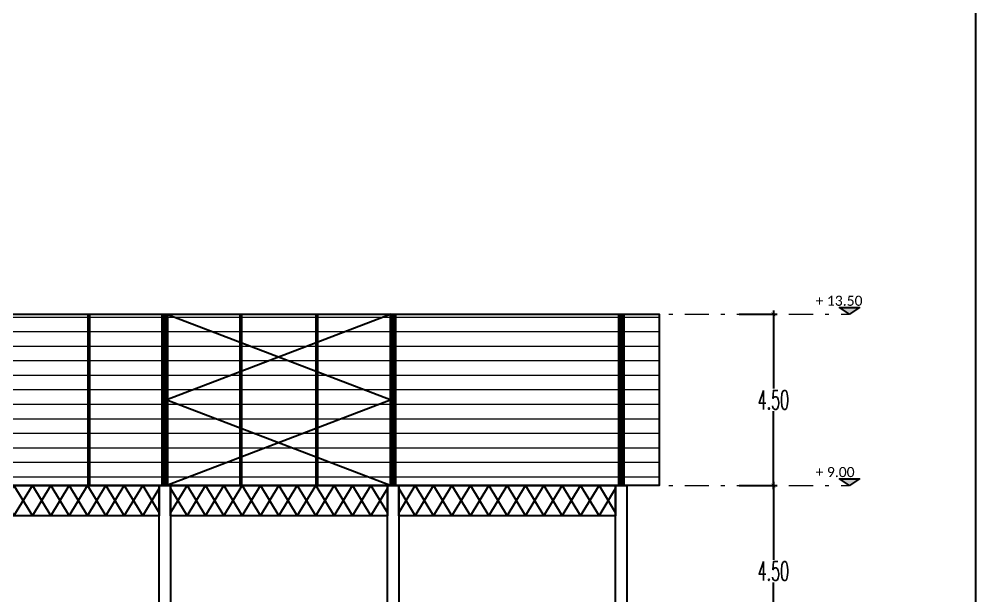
# Model space of a CAD drawing. Header units: millimetres. Extents: x 2175 to 3376, y 1504 to 1740.
# Drawn here: x 3350.92 to 3376.07, y 1619.93 to 1635.08 of the extents above; entities that cross this region are included whole.
import ezdxf

# ---------------------------------------------------------------- set-up
doc = ezdxf.new("R2010")
doc.units = ezdxf.units.MM
doc.linetypes.add('DASHDOT2', pattern=[12.7, 6.35, -3.175, 0, -3.175])
doc.linetypes.add('DASHED', pattern=[19.05, 12.7, -6.35])
for name, color, linetype in [('Atap', 3, 'Continuous'), ('dinding baru', 142, 'Continuous'), ('GR', 7, 'Continuous'), ('HELP', 251, 'Continuous'), ('KOP TEKS', 1, 'Continuous'), ('SUNGAI', 150, 'Continuous'), ('TEXT', 7, 'Continuous'), ('WF 150', 5, 'Continuous')]:
    doc.layers.add(name, color=color, linetype=linetype)
doc.layers.add('Garis Dim', color=131, linetype='DASHED', lineweight=9)
doc.layers.add('HAT', color=8, linetype='Continuous', lineweight=9)
doc.styles.add('-DIM2', font='simplex.shx', dxfattribs={"width": 0.55})
doc.styles.get("Standard").update_dxf_attribs({"font": 'arial.ttf'})
doc.dimstyles.new('DIMENSI MUSHOLLAH', dxfattribs={"dimtxt": 0.5, "dimasz": 0.1, "dimexe": 0.1, "dimexo": 0.1, "dimgap": 0.05, "dimtad": 0, "dimtih": 1, "dimtoh": 1, "dimzin": 0, "dimdsep": 46, "dimtxsty": '-DIM2', "dimblk": 'ARCHTICK', "dimcen": 0.3, "dimdle": 0.1, "dimclrd": 1, "dimclre": 1, "dimclrt": 2, "dimadec": 0, "dimazin": 0, "dimtfac": 1, "dimtix": 1, "dimtofl": 0, "dimtmove": 0, "dimatfit": 3, "dimldrblk": 'ARCHTICK', "dimfxl": 1, "dimtolj": 1, "dimtzin": 0, "dimarcsym": 0})

# ---------------------------------------------------------------- blocks, each defined once
blk = doc.blocks.new('_ArchTick')
at = {"color": 0, "linetype": 'ByBlock', "const_width": 0.15}
blk.add_lwpolyline([(-0.5, -0.5), (0.5, 0.5)], dxfattribs=at)
blk = doc.blocks.new('*D769')
at = {"layer": 'Defpoints', "color": 0, "transparency": 16777216}
for p in [(3369.748, 1622.831), (3370.748, 1622.831), (3369.748, 1618.331)]:
    blk.add_point(p, dxfattribs=at)
at = {"layer": 'dinding baru', "color": 1, "linetype": 'Continuous', "lineweight": -2, "transparency": 16777216}
for p, q in [((3369.848, 1622.831), (3370.848, 1622.831)), ((3369.848, 1618.331), (3370.848, 1618.331))]:
    blk.add_line(p, q, dxfattribs=at)
at = {"layer": 'dinding baru', "color": 1, "lineweight": -2, "transparency": 16777216}
for p, q in [((3370.748, 1622.931), (3370.748, 1620.881)), ((3370.748, 1618.231), (3370.748, 1620.281))]:
    blk.add_line(p, q, dxfattribs=at)
at = {"layer": 'dinding baru', "color": 1, "lineweight": -2, "transparency": 16777216, "xscale": 0.1, "yscale": 0.1, "zscale": 0.1}
for p, rotation in [((3370.748, 1622.831), 90), ((3370.748, 1618.331), 270)]:
    blk.add_blockref('_ArchTick', p, dxfattribs=dict(at, rotation=rotation))
at = {"layer": 'dinding baru', "color": 2, "lineweight": 0, "transparency": 16777216, "insert": (3370.748, 1620.581), "char_height": 0.5, "attachment_point": 5, "style": '-DIM2'}
blk.add_mtext('\\A1;4.50', dxfattribs=at)
blk = doc.blocks.new('*D770')
at = {"layer": 'Defpoints', "color": 0, "transparency": 16777216}
for p in [(3369.748, 1627.331), (3369.748, 1622.831), (3370.748, 1622.831)]:
    blk.add_point(p, dxfattribs=at)
at = {"layer": 'dinding baru', "color": 1, "linetype": 'Continuous', "lineweight": -2, "transparency": 16777216}
for p, q in [((3369.848, 1627.331), (3370.848, 1627.331)), ((3369.848, 1622.831), (3370.848, 1622.831))]:
    blk.add_line(p, q, dxfattribs=at)
at = {"layer": 'dinding baru', "color": 1, "lineweight": -2, "transparency": 16777216}
for p, q in [((3370.748, 1627.431), (3370.748, 1625.381)), ((3370.748, 1622.731), (3370.748, 1624.781))]:
    blk.add_line(p, q, dxfattribs=at)
at = {"layer": 'dinding baru', "color": 1, "lineweight": -2, "transparency": 16777216, "xscale": 0.1, "yscale": 0.1, "zscale": 0.1}
for p, rotation in [((3370.748, 1627.331), 90), ((3370.748, 1622.831), 270)]:
    blk.add_blockref('_ArchTick', p, dxfattribs=dict(at, rotation=rotation))
at = {"layer": 'dinding baru', "color": 2, "lineweight": 0, "transparency": 16777216, "insert": (3370.748, 1625.081), "char_height": 0.5, "attachment_point": 5, "style": '-DIM2'}
blk.add_mtext('\\A1;4.50', dxfattribs=at)

msp = doc.modelspace()

# ---------------------------------------------------------------- hatches: boundary and pattern name
at = {"layer": 'HAT', "lineweight": 0, "ltscale": 0.3, "true_color": 0x939598}
h = msp.add_hatch(dxfattribs=at)
h.set_pattern_fill('LINE', color=252, scale=0.12)
h.set_pattern_definition([(0, (-9457.1528, 2275.71535), (0, 0.381), [])])
h.paths.add_polyline_path([(3245.748, 1627.331), (3367.748, 1627.331), (3367.748, 1622.831), (3245.748, 1622.831)])
at = {"layer": 'TEXT'}
h = msp.add_hatch(color=256, dxfattribs=at)
h.dxf.hatch_style = 1
h.paths.add_polyline_path([(3372.748, 1627.331), (3372.486, 1627.506), (3373.01, 1627.506)])
h = msp.add_hatch(color=256, dxfattribs=at)
h.dxf.hatch_style = 1
h.paths.add_polyline_path([(3372.748, 1622.831), (3372.486, 1623.006), (3373.01, 1623.006)])

# ---------------------------------------------------------------- linework, layer by layer
at = {"color": 1, "lineweight": 50}
for p, q in [((3352.748, 1627.331), (3352.748, 1622.831)), ((3354.748, 1627.331), (3354.748, 1622.831)), ((3354.748, 1627.331), (3354.748, 1622.831)), ((3356.748, 1627.331), (3356.748, 1622.831)), ((3358.748, 1627.331), (3358.748, 1622.831)), ((3360.748, 1627.331), (3360.748, 1622.831)), ((3360.748, 1627.331), (3360.748, 1622.831)), ((3366.748, 1627.331), (3366.748, 1622.831)), ((3366.748, 1627.331), (3366.748, 1622.831))]:
    msp.add_line(p, q, dxfattribs=at)
for points in [[(3348.897, 1622.75), (3349.331, 1622.031), (3349.815, 1622.831), (3350.298, 1622.031), (3350.781, 1622.831), (3351.265, 1622.031), (3351.748, 1622.831), (3352.231, 1622.031), (3352.715, 1622.831), (3353.198, 1622.031), (3353.681, 1622.831), (3354.165, 1622.031), (3354.599, 1622.75)], [(3348.897, 1622.113), (3349.331, 1622.831), (3349.815, 1622.031), (3350.298, 1622.831), (3350.781, 1622.031), (3351.265, 1622.831), (3351.748, 1622.031), (3352.231, 1622.831), (3352.715, 1622.031), (3353.198, 1622.831), (3353.681, 1622.031), (3354.165, 1622.831), (3354.598, 1622.113)], [(3348.897, 1622.75), (3349.331, 1622.031), (3349.815, 1622.831), (3350.298, 1622.031), (3350.781, 1622.831), (3351.265, 1622.031), (3351.748, 1622.831), (3352.231, 1622.031), (3352.715, 1622.831), (3353.198, 1622.031), (3353.681, 1622.831), (3354.165, 1622.031), (3354.599, 1622.75)], [(3348.897, 1622.113), (3349.331, 1622.831), (3349.815, 1622.031), (3350.298, 1622.831), (3350.781, 1622.031), (3351.265, 1622.831), (3351.748, 1622.031), (3352.231, 1622.831), (3352.715, 1622.031), (3353.198, 1622.831), (3353.681, 1622.031), (3354.165, 1622.831), (3354.598, 1622.113)], [(3354.897, 1622.75), (3355.331, 1622.031), (3355.815, 1622.831), (3356.298, 1622.031), (3356.781, 1622.831), (3357.265, 1622.031), (3357.748, 1622.831), (3358.231, 1622.031), (3358.715, 1622.831), (3359.198, 1622.031), (3359.681, 1622.831), (3360.165, 1622.031), (3360.599, 1622.75)], [(3354.897, 1622.113), (3355.331, 1622.831), (3355.815, 1622.031), (3356.298, 1622.831), (3356.781, 1622.031), (3357.265, 1622.831), (3357.748, 1622.031), (3358.231, 1622.831), (3358.715, 1622.031), (3359.198, 1622.831), (3359.681, 1622.031), (3360.165, 1622.831), (3360.598, 1622.113)], [(3354.897, 1622.75), (3355.331, 1622.031), (3355.815, 1622.831), (3356.298, 1622.031), (3356.781, 1622.831), (3357.265, 1622.031), (3357.748, 1622.831), (3358.231, 1622.031), (3358.715, 1622.831), (3359.198, 1622.031), (3359.681, 1622.831), (3360.165, 1622.031), (3360.599, 1622.75)], [(3354.897, 1622.113), (3355.331, 1622.831), (3355.815, 1622.031), (3356.298, 1622.831), (3356.781, 1622.031), (3357.265, 1622.831), (3357.748, 1622.031), (3358.231, 1622.831), (3358.715, 1622.031), (3359.198, 1622.831), (3359.681, 1622.031), (3360.165, 1622.831), (3360.598, 1622.113)], [(3360.897, 1622.75), (3361.331, 1622.031), (3361.815, 1622.831), (3362.298, 1622.031), (3362.781, 1622.831), (3363.265, 1622.031), (3363.748, 1622.831), (3364.231, 1622.031), (3364.715, 1622.831), (3365.198, 1622.031), (3365.681, 1622.831), (3366.165, 1622.031), (3366.599, 1622.75)], [(3360.897, 1622.113), (3361.331, 1622.831), (3361.815, 1622.031), (3362.298, 1622.831), (3362.781, 1622.031), (3363.265, 1622.831), (3363.748, 1622.031), (3364.231, 1622.831), (3364.715, 1622.031), (3365.198, 1622.831), (3365.681, 1622.031), (3366.165, 1622.831), (3366.598, 1622.113)], [(3360.897, 1622.75), (3361.331, 1622.031), (3361.815, 1622.831), (3362.298, 1622.031), (3362.781, 1622.831), (3363.265, 1622.031), (3363.748, 1622.831), (3364.231, 1622.031), (3364.715, 1622.831), (3365.198, 1622.031), (3365.681, 1622.831), (3366.165, 1622.031), (3366.599, 1622.75)], [(3360.897, 1622.113), (3361.331, 1622.831), (3361.815, 1622.031), (3362.298, 1622.831), (3362.781, 1622.031), (3363.265, 1622.831), (3363.748, 1622.031), (3364.231, 1622.831), (3364.715, 1622.031), (3365.198, 1622.831), (3365.681, 1622.031), (3366.165, 1622.831), (3366.598, 1622.113)]]:
    msp.add_lwpolyline(points)
at = {"layer": 'Atap'}
for points in [[(3354.798, 1627.331), (3360.698, 1625.081), (3354.798, 1622.831)], [(3360.698, 1627.331), (3354.798, 1625.081), (3360.698, 1622.831)]]:
    msp.add_lwpolyline(points, dxfattribs=at)
at = {"layer": 'Garis Dim', "linetype": 'DASHDOT2', "ltscale": 0.1}
for p, q in [((3243.748, 1627.331), (3372.748, 1627.331)), ((3243.748, 1622.831), (3372.748, 1622.831))]:
    msp.add_line(p, q, dxfattribs=at)
at = {"layer": 'GR'}
msp.add_lwpolyline([(3245.748, 1627.331), (3367.748, 1627.331), (3367.748, 1622.831), (3245.748, 1622.831)], close=True, dxfattribs=at)
at = {"layer": 'HELP'}
for points in [[(3348.897, 1622.831), (3354.598, 1622.831), (3354.598, 1622.031), (3348.897, 1622.031)], [(3348.897, 1622.831), (3354.598, 1622.831), (3354.598, 1622.031), (3348.897, 1622.031)], [(3354.897, 1622.831), (3360.598, 1622.831), (3360.598, 1622.031), (3354.897, 1622.031)], [(3354.897, 1622.831), (3360.598, 1622.831), (3360.598, 1622.031), (3354.897, 1622.031)], [(3360.897, 1622.831), (3366.598, 1622.831), (3366.598, 1622.031), (3360.897, 1622.031)], [(3360.897, 1622.831), (3366.598, 1622.831), (3366.598, 1622.031), (3360.897, 1622.031)]]:
    msp.add_lwpolyline(points, close=True, dxfattribs=at)
at = {"layer": 'KOP TEKS', "color": 2}
msp.add_lwpolyline([(3239.188, 1683.476), (3239.188, 1586.689), (3376.072, 1586.689), (3376.072, 1683.476)], close=True, dxfattribs=at)
at = {"layer": 'SUNGAI'}
for points in [[(3354.598, 1622.831), (3354.898, 1622.831), (3354.898, 1614.831), (3354.598, 1614.831)], [(3360.598, 1622.831), (3360.898, 1622.831), (3360.898, 1614.831), (3360.598, 1614.831)], [(3366.598, 1622.831), (3366.898, 1622.831), (3366.898, 1614.831), (3366.598, 1614.831)]]:
    msp.add_lwpolyline(points, close=True, dxfattribs=at)
at = {"layer": 'TEXT'}
for points in [[(3372.748, 1627.331), (3372.486, 1627.506), (3373.01, 1627.506), (3372.748, 1627.331)], [(3372.748, 1622.831), (3372.486, 1623.006), (3373.01, 1623.006), (3372.748, 1622.831)]]:
    msp.add_lwpolyline(points, dxfattribs=at)
at = {"layer": 'WF 150', "color": 0, "lineweight": 50}
for p, q in [((3354.698, 1627.331), (3354.698, 1622.831)), ((3354.698, 1627.331), (3354.698, 1622.831)), ((3354.798, 1627.331), (3354.798, 1622.831)), ((3354.798, 1627.331), (3354.798, 1622.831)), ((3360.698, 1627.331), (3360.698, 1622.831)), ((3360.698, 1627.331), (3360.698, 1622.831)), ((3360.798, 1627.331), (3360.798, 1622.831)), ((3360.798, 1627.331), (3360.798, 1622.831)), ((3366.698, 1627.331), (3366.698, 1622.831)), ((3366.698, 1627.331), (3366.698, 1622.831)), ((3366.798, 1627.331), (3366.798, 1622.831)), ((3366.798, 1627.331), (3366.798, 1622.831))]:
    msp.add_line(p, q, dxfattribs=at)

# ---------------------------------------------------------------- texts
at = {"color": 7, "lineweight": 5, "char_height": 0.26387, "width": 1.23764, "attachment_point": 1}
for s, insert in [('\\pxsm1,ql;{\\fCalibri Light|b0|i0|c0|p34;+ 13.50}', (3371.857, 1627.816)), ('\\pxsm1,ql;{\\fCalibri Light|b0|i0|c0|p34;+ 9.00}', (3371.857, 1623.316))]:
    msp.add_mtext(s, dxfattribs=dict(at, insert=insert))

# ---------------------------------------------------------------- dimensions: what is measured, and where the dimension line sits
at = {"layer": 'dinding baru', "lineweight": 0}
for p1, picture, middle in [((3369.748, 1627.331), '*D770', (3370.748, 1625.081)), ((3369.748, 1618.331), '*D769', (3370.748, 1620.581))]:
    dim = msp.add_linear_dim(base=(3370.748, 1622.831), p1=p1, p2=(3369.748, 1622.831), angle=90, dimstyle='DIMENSI MUSHOLLAH', dxfattribs=at)
    dim.commit()
    dim.dimension.update_dxf_attribs({"geometry": picture, "text_midpoint": middle})

doc.saveas('drawing.dxf')
